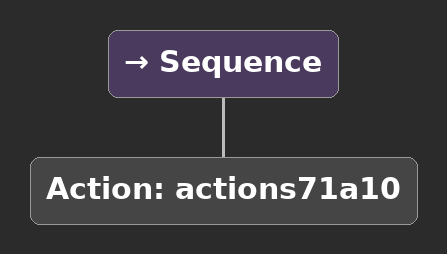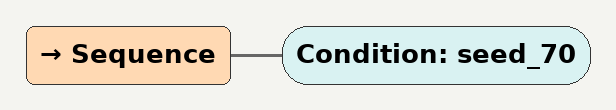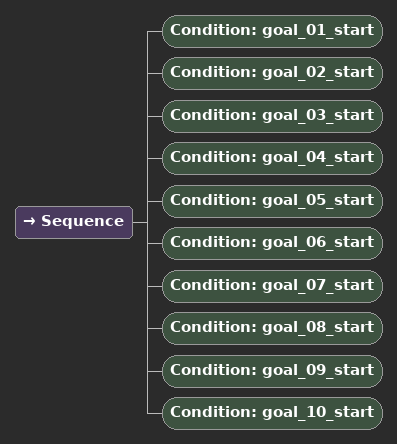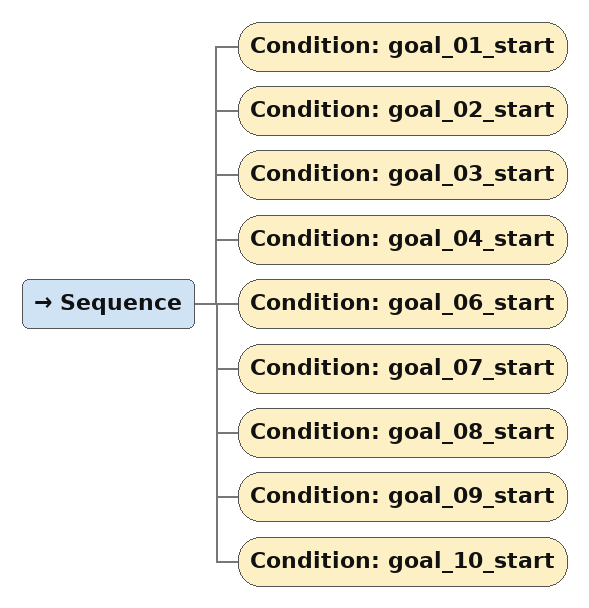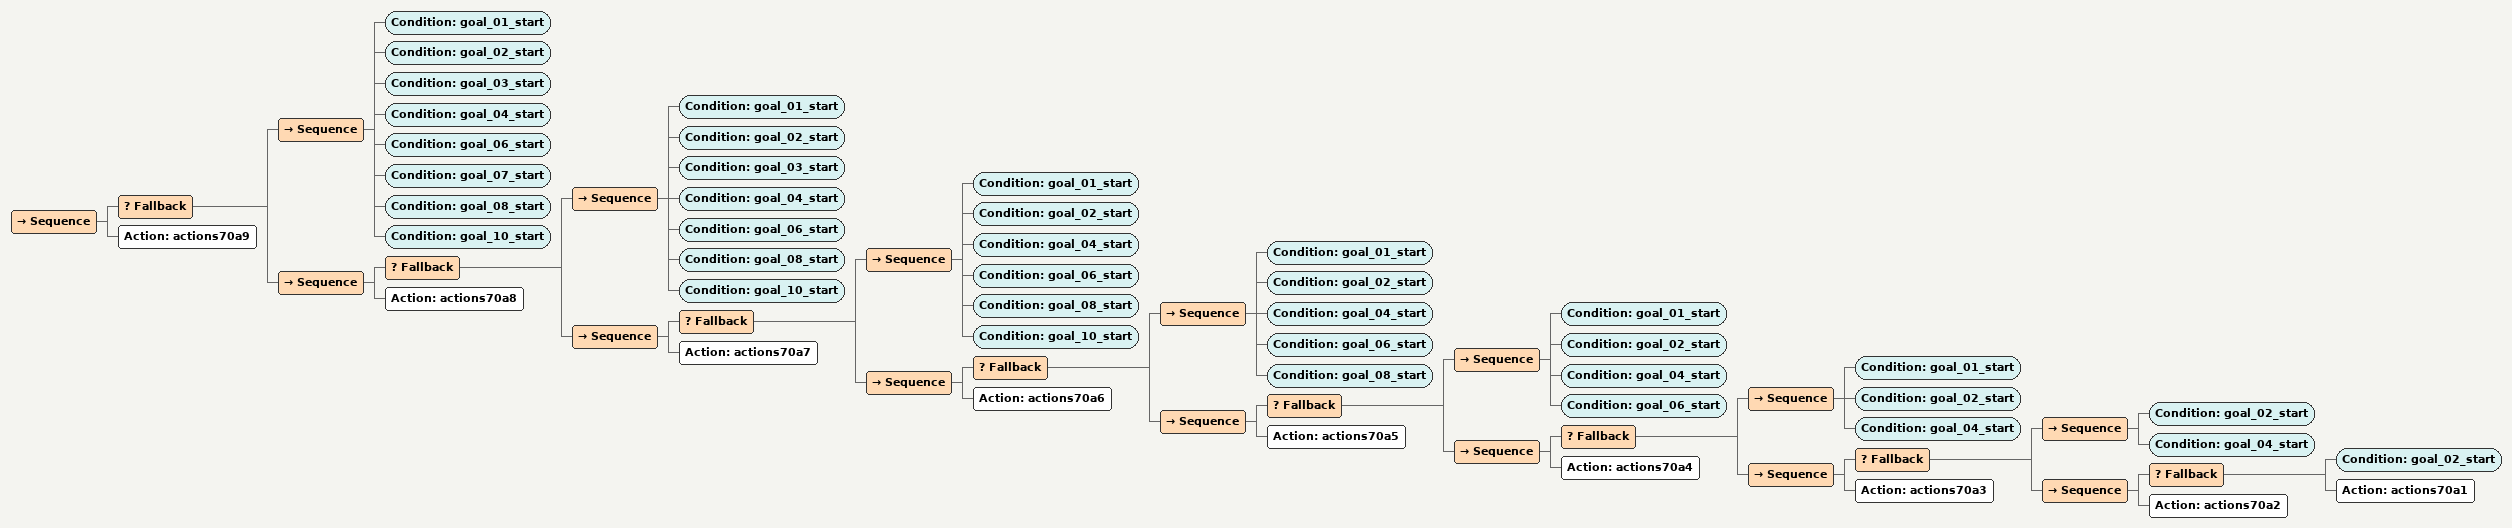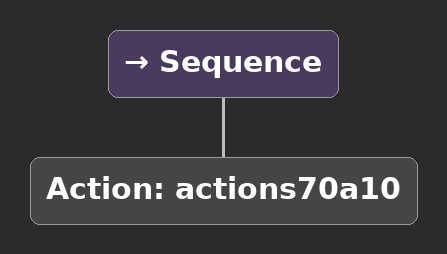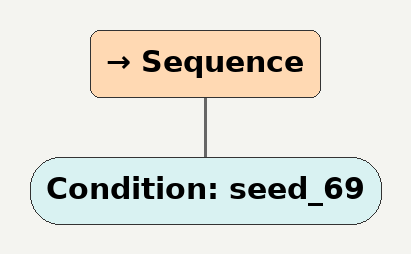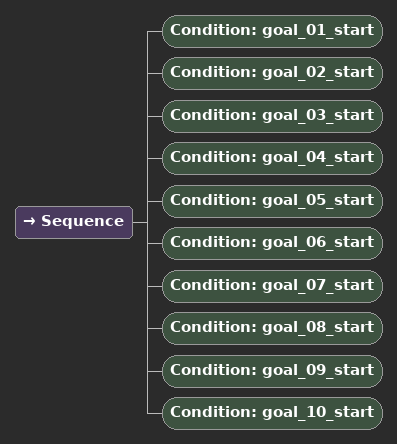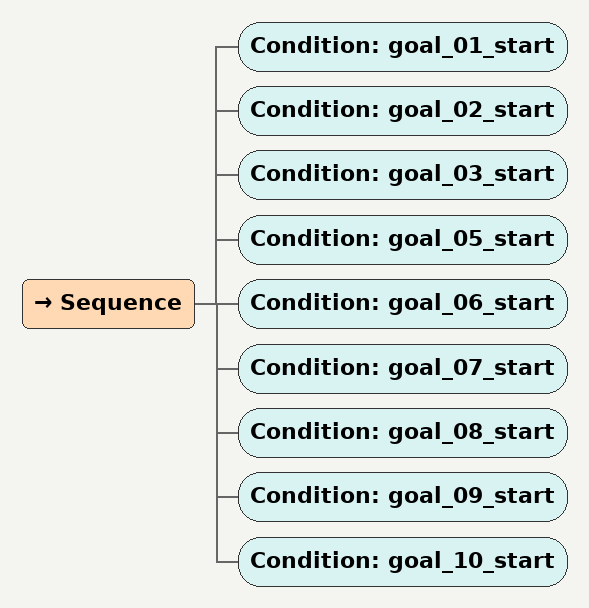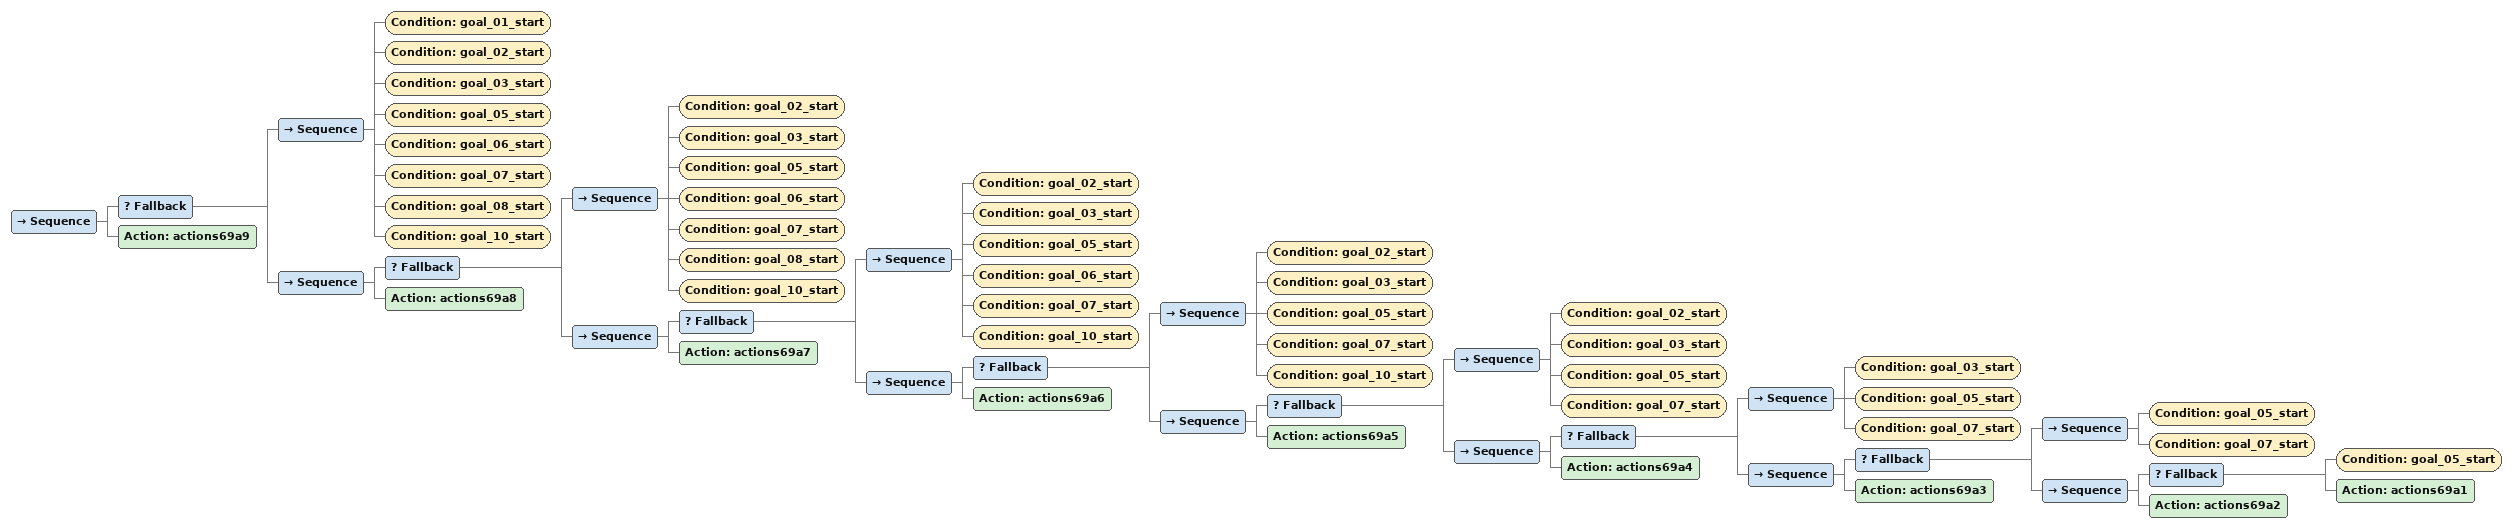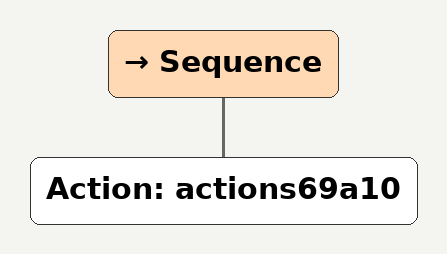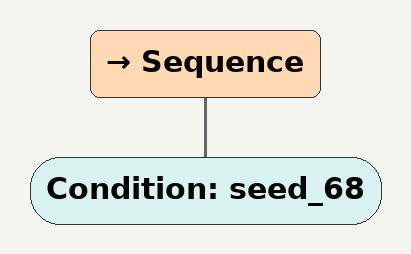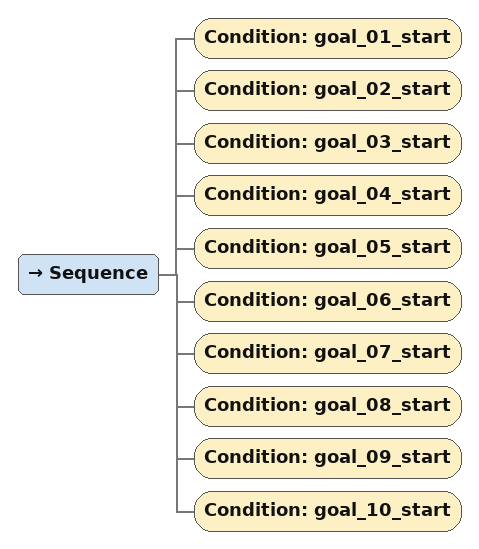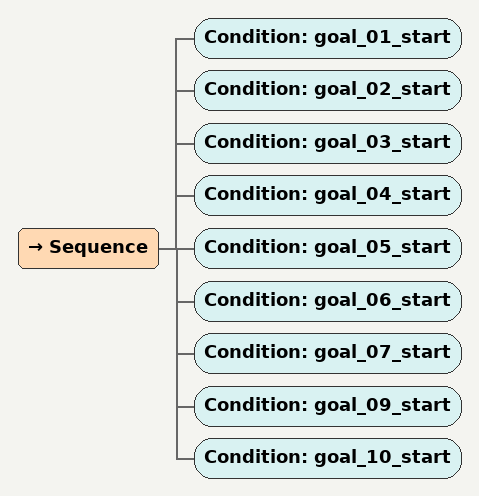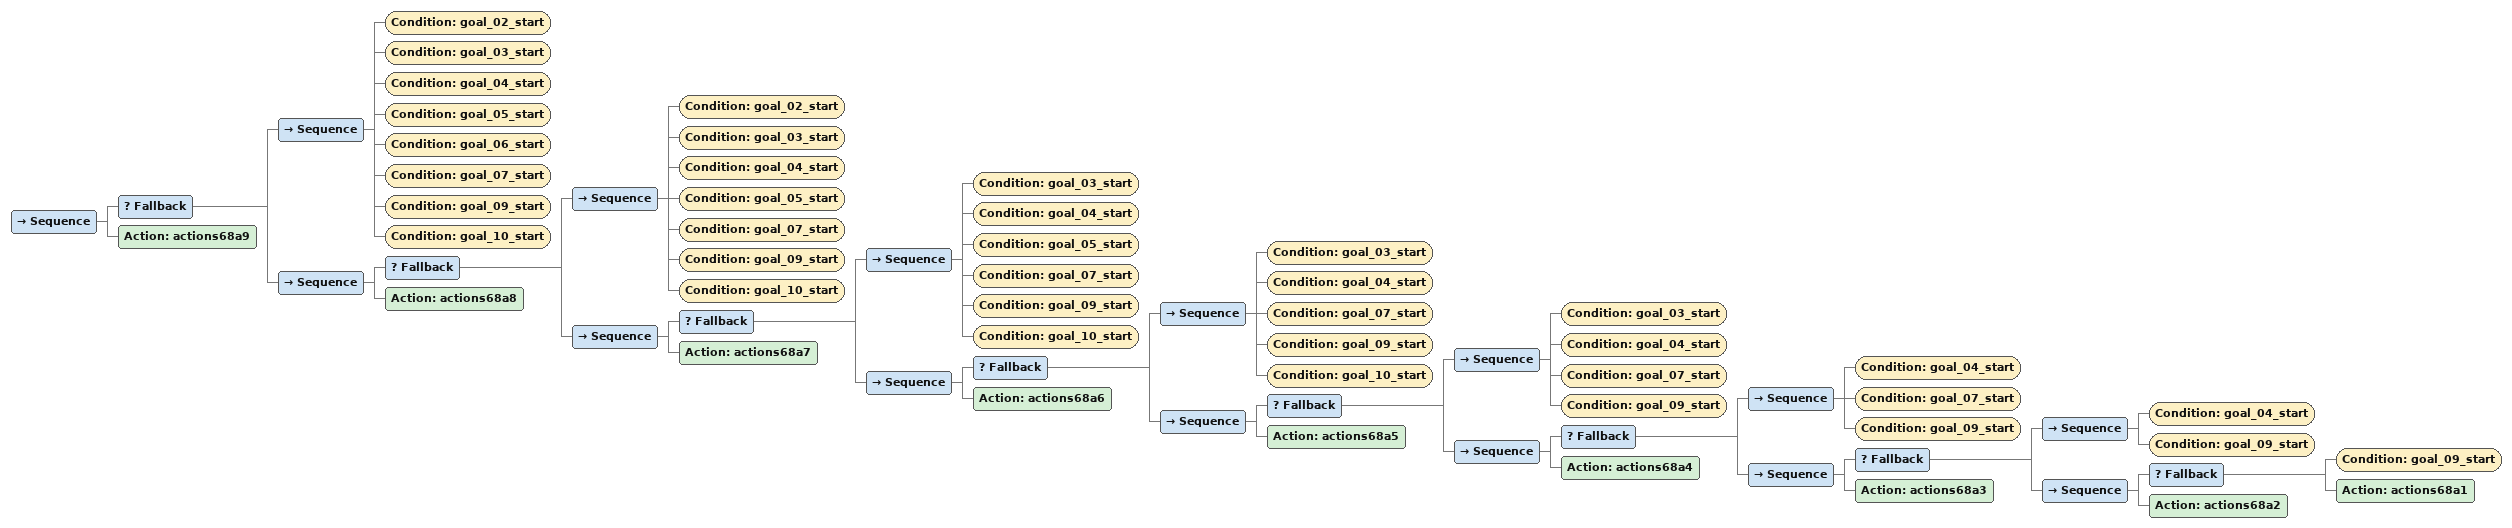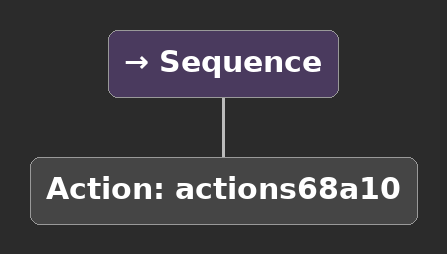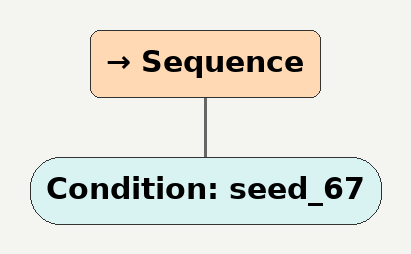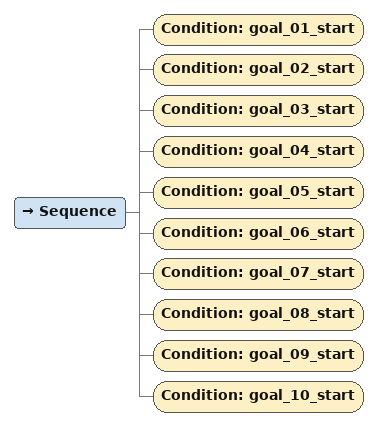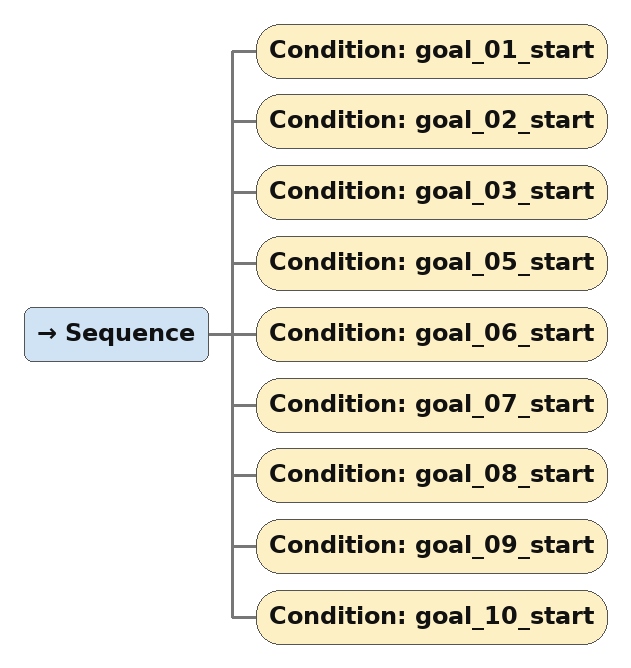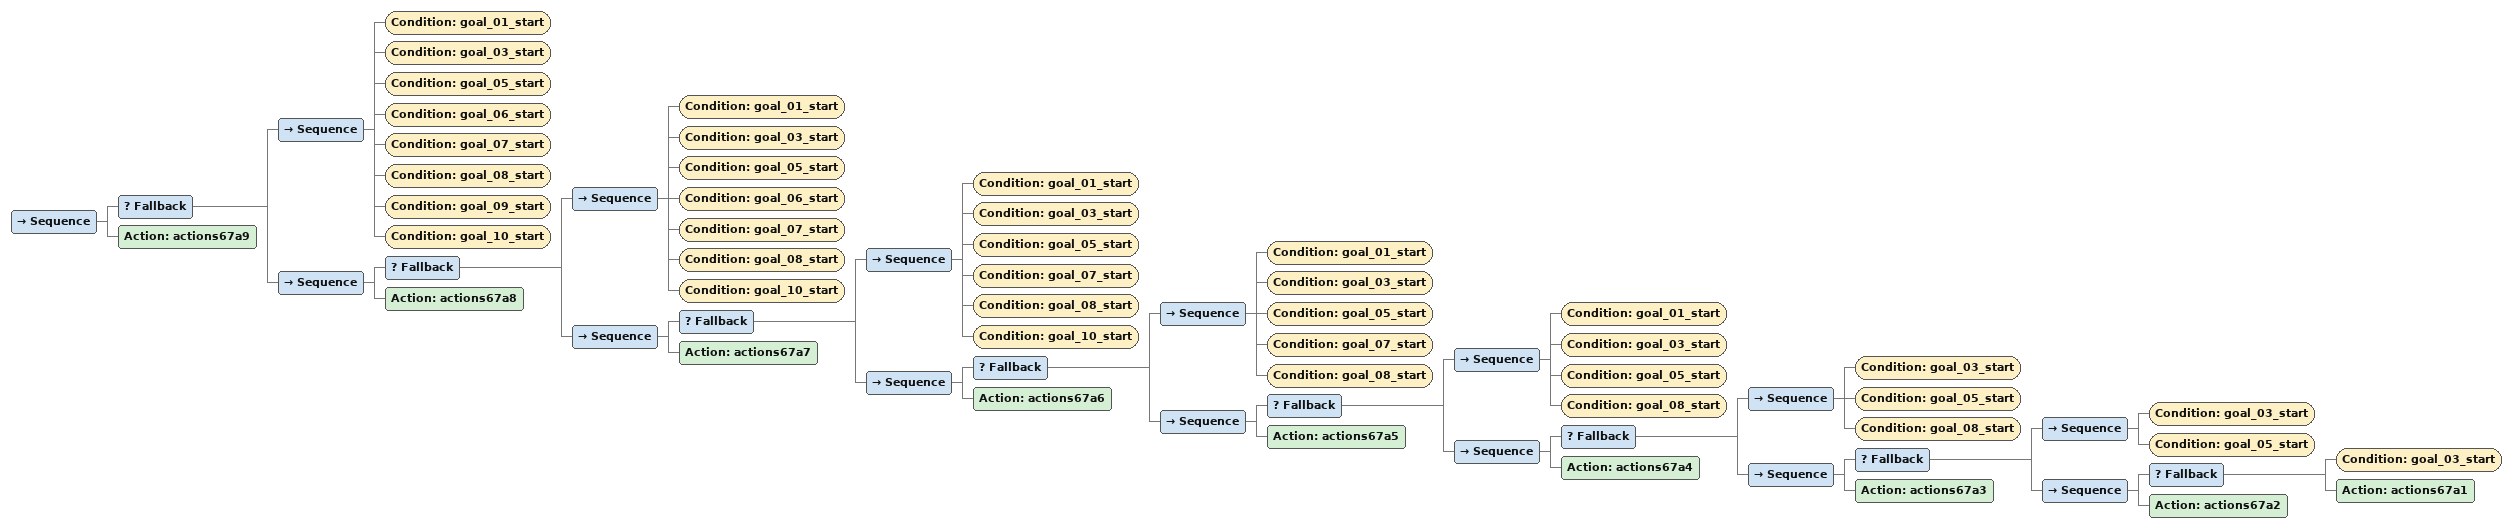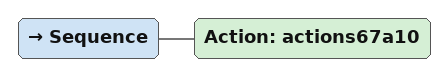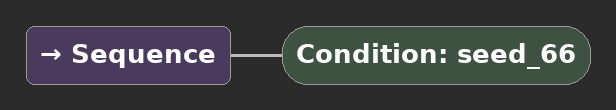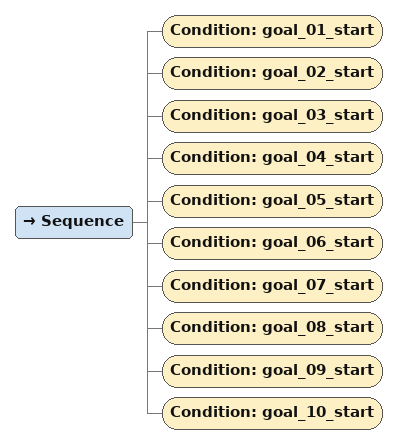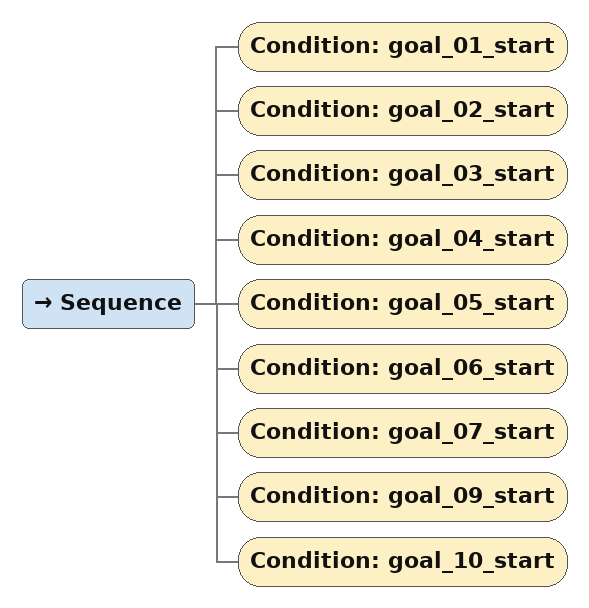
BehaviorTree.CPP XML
<Sequence><Action ID="actions71a10"/></Sequence>

<Sequence><Condition ID="seed_70"/></Sequence>

<Sequence><Condition ID="goal_01_start"/><Condition ID="goal_02_start"/><Condition ID="goal_03_start"/><Condition ID="goal_04_start"/><Condition ID="goal_05_start"/><Condition ID="goal_06_start"/><Condition ID="goal_07_start"/><Condition ID="goal_08_start"/><Condition ID="goal_09_start"/><Condition ID="goal_10_start"/></Sequence>

<Sequence><Condition ID="goal_01_start"/><Condition ID="goal_02_start"/><Condition ID="goal_03_start"/><Condition ID="goal_04_start"/><Condition ID="goal_06_start"/><Condition ID="goal_07_start"/><Condition ID="goal_08_start"/><Condition ID="goal_09_start"/><Condition ID="goal_10_start"/></Sequence>

<Sequence><Fallback><Sequence><Condition ID="goal_01_start"/><Condition ID="goal_02_start"/><Condition ID="goal_03_start"/><Condition ID="goal_04_start"/><Condition ID="goal_06_start"/><Condition ID="goal_07_start"/><Condition ID="goal_08_start"/><Condition ID="goal_10_start"/></Sequence><Sequence><Fallback><Sequence><Condition ID="goal_01_start"/><Condition ID="goal_02_start"/><Condition ID="goal_03_start"/><Condition ID="goal_04_start"/><Condition ID="goal_06_start"/><Condition ID="goal_08_start"/><Condition ID="goal_10_start"/></Sequence><Sequence><Fallback><Sequence><Condition ID="goal_01_start"/><Condition ID="goal_02_start"/><Condition ID="goal_04_start"/><Condition ID="goal_06_start"/><Condition ID="goal_08_start"/><Condition ID="goal_10_start"/></Sequence><Sequence><Fallback><Sequence><Condition ID="goal_01_start"/><Condition ID="goal_02_start"/><Condition ID="goal_04_start"/><Condition ID="goal_06_start"/><Condition ID="goal_08_start"/></Sequence><Sequence><Fallback><Sequence><Condition ID="goal_01_start"/><Condition ID="goal_02_start"/><Condition ID="goal_04_start"/><Condition ID="goal_06_start"/></Sequence><Sequence><Fallback><Sequence><Condition ID="goal_01_start"/><Condition ID="goal_02_start"/><Condition ID="goal_04_start"/></Sequence><Sequence><Fallback><Sequence><Condition ID="goal_02_start"/><Condition ID="goal_04_start"/></Sequence><Sequence><Fallback><Condition ID="goal_02_start"/><Action ID="actions70a1"/></Fallback><Action ID="actions70a2"/></Sequence></Fallback><Action ID="actions70a3"/></Sequence></Fallback><Action ID="actions70a4"/></Sequence></Fallback><Action ID="actions70a5"/></Sequence></Fallback><Action ID="actions70a6"/></Sequence></Fallback><Action ID="actions70a7"/></Sequence></Fallback><Action ID="actions70a8"/></Sequence></Fallback><Action ID="actions70a9"/></Sequence>

<Sequence><Action ID="actions70a10"/></Sequence>

<Sequence><Condition ID="seed_69"/></Sequence>

<Sequence><Condition ID="goal_01_start"/><Condition ID="goal_02_start"/><Condition ID="goal_03_start"/><Condition ID="goal_04_start"/><Condition ID="goal_05_start"/><Condition ID="goal_06_start"/><Condition ID="goal_07_start"/><Condition ID="goal_08_start"/><Condition ID="goal_09_start"/><Condition ID="goal_10_start"/></Sequence>

<Sequence><Condition ID="goal_01_start"/><Condition ID="goal_02_start"/><Condition ID="goal_03_start"/><Condition ID="goal_05_start"/><Condition ID="goal_06_start"/><Condition ID="goal_07_start"/><Condition ID="goal_08_start"/><Condition ID="goal_09_start"/><Condition ID="goal_10_start"/></Sequence>

<Sequence><Fallback><Sequence><Condition ID="goal_01_start"/><Condition ID="goal_02_start"/><Condition ID="goal_03_start"/><Condition ID="goal_05_start"/><Condition ID="goal_06_start"/><Condition ID="goal_07_start"/><Condition ID="goal_08_start"/><Condition ID="goal_10_start"/></Sequence><Sequence><Fallback><Sequence><Condition ID="goal_02_start"/><Condition ID="goal_03_start"/><Condition ID="goal_05_start"/><Condition ID="goal_06_start"/><Condition ID="goal_07_start"/><Condition ID="goal_08_start"/><Condition ID="goal_10_start"/></Sequence><Sequence><Fallback><Sequence><Condition ID="goal_02_start"/><Condition ID="goal_03_start"/><Condition ID="goal_05_start"/><Condition ID="goal_06_start"/><Condition ID="goal_07_start"/><Condition ID="goal_10_start"/></Sequence><Sequence><Fallback><Sequence><Condition ID="goal_02_start"/><Condition ID="goal_03_start"/><Condition ID="goal_05_start"/><Condition ID="goal_07_start"/><Condition ID="goal_10_start"/></Sequence><Sequence><Fallback><Sequence><Condition ID="goal_02_start"/><Condition ID="goal_03_start"/><Condition ID="goal_05_start"/><Condition ID="goal_07_start"/></Sequence><Sequence><Fallback><Sequence><Condition ID="goal_03_start"/><Condition ID="goal_05_start"/><Condition ID="goal_07_start"/></Sequence><Sequence><Fallback><Sequence><Condition ID="goal_05_start"/><Condition ID="goal_07_start"/></Sequence><Sequence><Fallback><Condition ID="goal_05_start"/><Action ID="actions69a1"/></Fallback><Action ID="actions69a2"/></Sequence></Fallback><Action ID="actions69a3"/></Sequence></Fallback><Action ID="actions69a4"/></Sequence></Fallback><Action ID="actions69a5"/></Sequence></Fallback><Action ID="actions69a6"/></Sequence></Fallback><Action ID="actions69a7"/></Sequence></Fallback><Action ID="actions69a8"/></Sequence></Fallback><Action ID="actions69a9"/></Sequence>

<Sequence><Action ID="actions69a10"/></Sequence>

<Sequence><Condition ID="seed_68"/></Sequence>

<Sequence><Condition ID="goal_01_start"/><Condition ID="goal_02_start"/><Condition ID="goal_03_start"/><Condition ID="goal_04_start"/><Condition ID="goal_05_start"/><Condition ID="goal_06_start"/><Condition ID="goal_07_start"/><Condition ID="goal_08_start"/><Condition ID="goal_09_start"/><Condition ID="goal_10_start"/></Sequence>

<Sequence><Condition ID="goal_01_start"/><Condition ID="goal_02_start"/><Condition ID="goal_03_start"/><Condition ID="goal_04_start"/><Condition ID="goal_05_start"/><Condition ID="goal_06_start"/><Condition ID="goal_07_start"/><Condition ID="goal_09_start"/><Condition ID="goal_10_start"/></Sequence>

<Sequence><Fallback><Sequence><Condition ID="goal_02_start"/><Condition ID="goal_03_start"/><Condition ID="goal_04_start"/><Condition ID="goal_05_start"/><Condition ID="goal_06_start"/><Condition ID="goal_07_start"/><Condition ID="goal_09_start"/><Condition ID="goal_10_start"/></Sequence><Sequence><Fallback><Sequence><Condition ID="goal_02_start"/><Condition ID="goal_03_start"/><Condition ID="goal_04_start"/><Condition ID="goal_05_start"/><Condition ID="goal_07_start"/><Condition ID="goal_09_start"/><Condition ID="goal_10_start"/></Sequence><Sequence><Fallback><Sequence><Condition ID="goal_03_start"/><Condition ID="goal_04_start"/><Condition ID="goal_05_start"/><Condition ID="goal_07_start"/><Condition ID="goal_09_start"/><Condition ID="goal_10_start"/></Sequence><Sequence><Fallback><Sequence><Condition ID="goal_03_start"/><Condition ID="goal_04_start"/><Condition ID="goal_07_start"/><Condition ID="goal_09_start"/><Condition ID="goal_10_start"/></Sequence><Sequence><Fallback><Sequence><Condition ID="goal_03_start"/><Condition ID="goal_04_start"/><Condition ID="goal_07_start"/><Condition ID="goal_09_start"/></Sequence><Sequence><Fallback><Sequence><Condition ID="goal_04_start"/><Condition ID="goal_07_start"/><Condition ID="goal_09_start"/></Sequence><Sequence><Fallback><Sequence><Condition ID="goal_04_start"/><Condition ID="goal_09_start"/></Sequence><Sequence><Fallback><Condition ID="goal_09_start"/><Action ID="actions68a1"/></Fallback><Action ID="actions68a2"/></Sequence></Fallback><Action ID="actions68a3"/></Sequence></Fallback><Action ID="actions68a4"/></Sequence></Fallback><Action ID="actions68a5"/></Sequence></Fallback><Action ID="actions68a6"/></Sequence></Fallback><Action ID="actions68a7"/></Sequence></Fallback><Action ID="actions68a8"/></Sequence></Fallback><Action ID="actions68a9"/></Sequence>

<Sequence><Action ID="actions68a10"/></Sequence>

<Sequence><Condition ID="seed_67"/></Sequence>

<Sequence><Condition ID="goal_01_start"/><Condition ID="goal_02_start"/><Condition ID="goal_03_start"/><Condition ID="goal_04_start"/><Condition ID="goal_05_start"/><Condition ID="goal_06_start"/><Condition ID="goal_07_start"/><Condition ID="goal_08_start"/><Condition ID="goal_09_start"/><Condition ID="goal_10_start"/></Sequence>

<Sequence><Condition ID="goal_01_start"/><Condition ID="goal_02_start"/><Condition ID="goal_03_start"/><Condition ID="goal_05_start"/><Condition ID="goal_06_start"/><Condition ID="goal_07_start"/><Condition ID="goal_08_start"/><Condition ID="goal_09_start"/><Condition ID="goal_10_start"/></Sequence>

<Sequence><Fallback><Sequence><Condition ID="goal_01_start"/><Condition ID="goal_03_start"/><Condition ID="goal_05_start"/><Condition ID="goal_06_start"/><Condition ID="goal_07_start"/><Condition ID="goal_08_start"/><Condition ID="goal_09_start"/><Condition ID="goal_10_start"/></Sequence><Sequence><Fallback><Sequence><Condition ID="goal_01_start"/><Condition ID="goal_03_start"/><Condition ID="goal_05_start"/><Condition ID="goal_06_start"/><Condition ID="goal_07_start"/><Condition ID="goal_08_start"/><Condition ID="goal_10_start"/></Sequence><Sequence><Fallback><Sequence><Condition ID="goal_01_start"/><Condition ID="goal_03_start"/><Condition ID="goal_05_start"/><Condition ID="goal_07_start"/><Condition ID="goal_08_start"/><Condition ID="goal_10_start"/></Sequence><Sequence><Fallback><Sequence><Condition ID="goal_01_start"/><Condition ID="goal_03_start"/><Condition ID="goal_05_start"/><Condition ID="goal_07_start"/><Condition ID="goal_08_start"/></Sequence><Sequence><Fallback><Sequence><Condition ID="goal_01_start"/><Condition ID="goal_03_start"/><Condition ID="goal_05_start"/><Condition ID="goal_08_start"/></Sequence><Sequence><Fallback><Sequence><Condition ID="goal_03_start"/><Condition ID="goal_05_start"/><Condition ID="goal_08_start"/></Sequence><Sequence><Fallback><Sequence><Condition ID="goal_03_start"/><Condition ID="goal_05_start"/></Sequence><Sequence><Fallback><Condition ID="goal_03_start"/><Action ID="actions67a1"/></Fallback><Action ID="actions67a2"/></Sequence></Fallback><Action ID="actions67a3"/></Sequence></Fallback><Action ID="actions67a4"/></Sequence></Fallback><Action ID="actions67a5"/></Sequence></Fallback><Action ID="actions67a6"/></Sequence></Fallback><Action ID="actions67a7"/></Sequence></Fallback><Action ID="actions67a8"/></Sequence></Fallback><Action ID="actions67a9"/></Sequence>

<Sequence><Action ID="actions67a10"/></Sequence>

<Sequence><Condition ID="seed_66"/></Sequence>

<Sequence><Condition ID="goal_01_start"/><Condition ID="goal_02_start"/><Condition ID="goal_03_start"/><Condition ID="goal_04_start"/><Condition ID="goal_05_start"/><Condition ID="goal_06_start"/><Condition ID="goal_07_start"/><Condition ID="goal_08_start"/><Condition ID="goal_09_start"/><Condition ID="goal_10_start"/></Sequence>

<Sequence><Condition ID="goal_01_start"/><Condition ID="goal_02_start"/><Condition ID="goal_03_start"/><Condition ID="goal_04_start"/><Condition ID="goal_05_start"/><Condition ID="goal_06_start"/><Condition ID="goal_07_start"/><Condition ID="goal_09_start"/><Condition ID="goal_10_start"/></Sequence>
